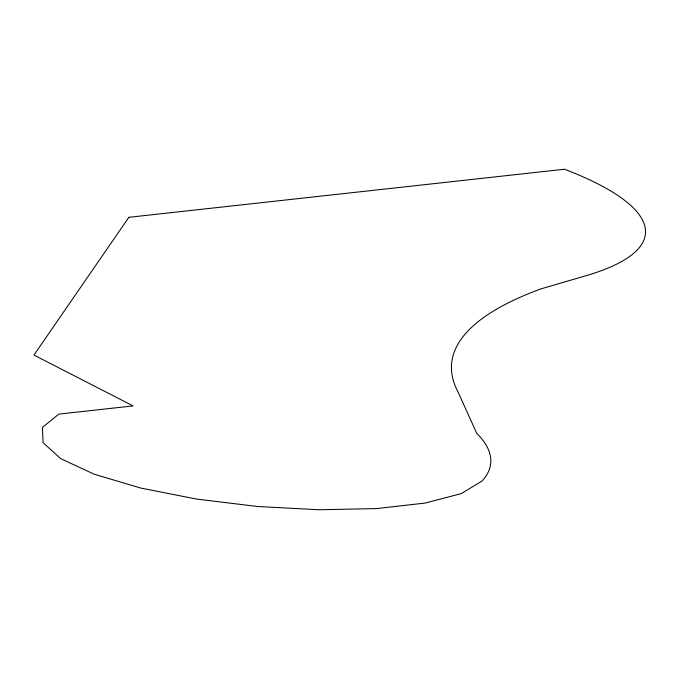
<?xml version="1.0" encoding="UTF-8"?>
<svg xmlns="http://www.w3.org/2000/svg" width="679" height="679" viewBox="0 0 679 679"><rect width="100%" height="100%" fill="white"/><g stroke="black" fill="none" stroke-linecap="round" stroke-linejoin="round"><path stroke-width="1.02" d="M128.849 217.314L33.95 355.058L133.076 405.915L58.801 414.114L42.412 427.456L43.108 442.716L60.813 458.707L94.186 474.214L140.629 488.023L196.579 499.073L257.697 506.509L319.283 509.768L376.573 508.588L425.147 503.063L461.262 493.616L482.124 480.987A420.708 102.495 4.9 0 0 476.666 433.21L458.062 392.038A731.283 178.153 4.9 0 1 540.713 288.94L585.884 275.75A363.121 88.457 4.9 0 0 564.47 169.232L128.849 217.314"/></g></svg>
